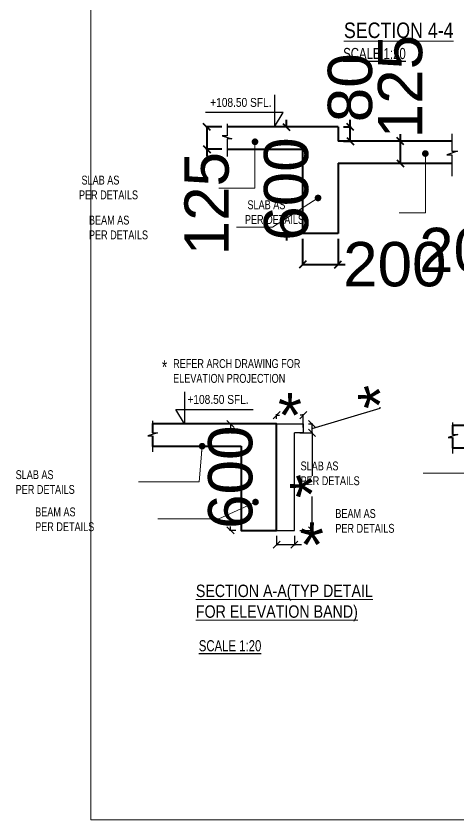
# Model space of a CAD drawing. Header units: millimetres. Extents: x -29 to 37328, y -5 to 79129.
# Drawn here: x 11172 to 13664, y 6051 to 10582 of the extents above; entities that cross this region are included whole.
import ezdxf

# ---------------------------------------------------------------- set-up
doc = ezdxf.new("R2010")
doc.units = ezdxf.units.MM
for name, color, linetype in [('BAND DETAILS', 2, 'Continuous'), ('HAT', 8, 'Continuous'), ('S - HATCH', 8, 'Continuous'), ('S - TXT-1', 6, 'Continuous'), ('TEMP', 8, 'Continuous'), ('TEXT', 7, 'Continuous')]:
    doc.layers.add(name, color=color, linetype=linetype)
for name, color, linetype, lineweight in [('S - COL', 5, 'Continuous', 40), ('S - DIM', 253, 'Continuous', 13), ('S - SEC CUT', 5, 'Continuous', 13), ('S - SEC CUT TXT', 1, 'Continuous', 13), ('STR-Stair', 1, 'Continuous', 13)]:
    doc.layers.add(name, color=color, linetype=linetype, lineweight=lineweight)
doc.styles.add('SD', font='ARIALNB.TTF')
doc.styles.add('SED', font='ARIALN.TTF', dxfattribs={"height": 50})
doc.styles.add('SOBHA', font='arial.ttf')
doc.styles.add('sobha.sed', font='swisscl.ttf')
doc.dimstyles.new('S--20', dxfattribs={"dimscale": 20, "dimtxt": 12.5, "dimasz": 2, "dimexe": 0.25, "dimexo": 1.5, "dimgap": 0.1, "dimtad": 0, "dimdec": 0, "dimrnd": 0.0005, "dimzin": 0, "dimdsep": 46, "dimtxsty": 'SOBHA', "dimblk": 'OBLIQUE', "dimcen": 0.09, "dimclrd": 8, "dimclre": 8, "dimclrt": 4, "dimadec": 0, "dimazin": 0, "dimtfac": 1, "dimtdec": 0, "dimtofl": 0, "dimtmove": 0, "dimatfit": 3, "dimfxl": 0.18, "dimtolj": 1, "dimtzin": 0, "dimlwd": -1, "dimlwe": -1, "dimarcsym": 0})
doc.dimstyles.new('S-25', dxfattribs={"dimscale": 25, "dimtxt": 2.5, "dimasz": 1.5, "dimexe": 0.25, "dimexo": 0.5, "dimgap": 0.1, "dimtad": 0, "dimdec": 0, "dimrnd": 0.0005, "dimzin": 0, "dimdsep": 46, "dimtxsty": 'SOBHA', "dimblk": 'OBLIQUE', "dimcen": 0.09, "dimclrd": 8, "dimclre": 8, "dimclrt": 6, "dimadec": 0, "dimazin": 0, "dimtfac": 1, "dimtdec": 0, "dimtofl": 0, "dimtmove": 0, "dimatfit": 3, "dimfxl": 0.18, "dimtolj": 1, "dimtzin": 0, "dimlwd": -1, "dimlwe": -1, "dimarcsym": 0})

# ---------------------------------------------------------------- blocks, each defined once
blk = doc.blocks.new('_Oblique')
at = {"color": 0, "linetype": 'ByBlock', "lineweight": -2}
blk.add_line((-0.5, -0.5), (0.5, 0.5), dxfattribs=at)
blk = doc.blocks.new('*D275')
at = {"layer": 'Defpoints', "color": 0, "transparency": 16777216}
for p in [(12788.1, 9357), (12988.1, 9357), (12988.1, 9182)]:
    blk.add_point(p, dxfattribs=at)
at = {"layer": 'S - COL', "color": 8, "transparency": 16777216}
for p, q in [((12788.1, 9327), (12788.1, 9177)), ((12988.1, 9327), (12988.1, 9177)), ((12788.1, 9182), (12988.1, 9182)), ((12988.1, 9182), (13028.1, 9182))]:
    blk.add_line(p, q, dxfattribs=at)
at = {"layer": 'S - COL', "color": 8, "transparency": 16777216, "xscale": 40, "yscale": 40, "zscale": 40, "rotation": 180}
blk.add_blockref('_Oblique', (12788.1, 9182), dxfattribs=at)
at = {"layer": 'S - COL', "color": 8, "transparency": 16777216, "xscale": 40, "yscale": 40, "zscale": 40}
blk.add_blockref('_Oblique', (12988.1, 9182), dxfattribs=at)
at = {"layer": 'S - COL', "color": 4, "transparency": 16777216, "insert": (13308, 9182), "char_height": 250, "attachment_point": 5, "style": 'SOBHA'}
blk.add_mtext('\\A1;200', dxfattribs=at)
blk = doc.blocks.new('*D276')
at = {"layer": 'Defpoints', "color": 0, "transparency": 16777216}
for p in [(12362.4, 9957), (12248.1, 9832), (12362.4, 9832)]:
    blk.add_point(p, dxfattribs=at)
at = {"layer": 'S - COL', "color": 8, "transparency": 16777216}
for p, q in [((12332.4, 9957), (12243.1, 9957)), ((12248.1, 9957), (12248.1, 9832)), ((12332.4, 9832), (12243.1, 9832)), ((12248.1, 9832), (12248.1, 9792))]:
    blk.add_line(p, q, dxfattribs=at)
at = {"layer": 'S - COL', "color": 8, "transparency": 16777216, "xscale": 40, "yscale": 40, "zscale": 40}
for p, rotation in [((12248.1, 9957), 90), ((12248.1, 9832), 270)]:
    blk.add_blockref('_Oblique', p, dxfattribs=dict(at, rotation=rotation))
at = {"layer": 'S - COL', "color": 4, "transparency": 16777216, "insert": (12248.1, 9524.7), "char_height": 250, "attachment_point": 5, "rotation": 90, "style": 'SOBHA'}
blk.add_mtext('\\A1;125', dxfattribs=at)
blk = doc.blocks.new('*D277')
at = {"layer": 'Defpoints', "color": 0, "transparency": 16777216}
for p in [(12988.1, 9957), (13056.6, 9957), (12988.1, 9877)]:
    blk.add_point(p, dxfattribs=at)
at = {"layer": 'S - COL', "color": 8, "transparency": 16777216}
for p, q in [((13056.6, 9957), (13056.6, 9997)), ((13018.1, 9957), (13061.6, 9957)), ((13056.6, 9877), (13056.6, 9957)), ((13018.1, 9877), (13061.6, 9877))]:
    blk.add_line(p, q, dxfattribs=at)
at = {"layer": 'S - COL', "color": 8, "transparency": 16777216, "xscale": 40, "yscale": 40, "zscale": 40}
for p, rotation in [((13056.6, 9957), 90), ((13056.6, 9877), 270)]:
    blk.add_blockref('_Oblique', p, dxfattribs=dict(at, rotation=rotation))
at = {"layer": 'S - COL', "color": 4, "transparency": 16777216, "insert": (13056.6, 10177.8), "char_height": 250, "attachment_point": 5, "rotation": 90, "style": 'SOBHA'}
blk.add_mtext('\\A1;80', dxfattribs=at)
blk = doc.blocks.new('*D278')
at = {"layer": 'Defpoints', "color": 0, "transparency": 16777216}
for p in [(12766.6, 9957), (12696.3, 9357), (12788.1, 9357)]:
    blk.add_point(p, dxfattribs=at)
at = {"layer": 'S - COL', "color": 8, "transparency": 16777216}
for p, q in [((12696.3, 9957), (12696.3, 9997)), ((12736.6, 9957), (12691.3, 9957)), ((12758.1, 9357), (12691.3, 9357)), ((12696.3, 9357), (12696.3, 9317))]:
    blk.add_line(p, q, dxfattribs=at)
at = {"layer": 'S - COL', "color": 8, "transparency": 16777216, "xscale": 40, "yscale": 40, "zscale": 40}
for p, rotation in [((12696.3, 9957), 270), ((12696.3, 9357), 90)]:
    blk.add_blockref('_Oblique', p, dxfattribs=dict(at, rotation=rotation))
at = {"layer": 'S - COL', "color": 4, "transparency": 16777216, "insert": (12696.3, 9607), "char_height": 250, "attachment_point": 5, "rotation": 90, "style": 'SOBHA'}
blk.add_mtext('\\A1;600', dxfattribs=at)
blk = doc.blocks.new('*D279')
at = {"layer": 'Defpoints', "color": 0, "transparency": 16777216}
for p in [(14056.3, 9357), (14256.3, 9357), (14056.3, 9262)]:
    blk.add_point(p, dxfattribs=at)
at = {"layer": 'S - COL', "color": 8, "transparency": 16777216}
for p, q in [((14056.3, 9327), (14056.3, 9257)), ((14256.3, 9327), (14256.3, 9257)), ((14056.3, 9262), (14016.3, 9262)), ((14256.3, 9262), (14056.3, 9262))]:
    blk.add_line(p, q, dxfattribs=at)
at = {"layer": 'S - COL', "color": 8, "transparency": 16777216, "xscale": 40, "yscale": 40, "zscale": 40, "rotation": 180}
blk.add_blockref('_Oblique', (14056.3, 9262), dxfattribs=at)
at = {"layer": 'S - COL', "color": 8, "transparency": 16777216, "xscale": 40, "yscale": 40, "zscale": 40}
blk.add_blockref('_Oblique', (14256.3, 9262), dxfattribs=at)
at = {"layer": 'S - COL', "color": 4, "transparency": 16777216, "insert": (13736.5, 9262), "char_height": 250, "attachment_point": 5, "style": 'SOBHA'}
blk.add_mtext('\\A1;200', dxfattribs=at)
blk = doc.blocks.new('*D283')
at = {"layer": 'Defpoints', "color": 0, "transparency": 16777216}
for p in [(13311.5, 9877, -0.2), (13339.3, 9877), (13311.5, 9752, -0.2)]:
    blk.add_point(p, dxfattribs=at)
at = {"layer": 'S - COL', "color": 8, "transparency": 16777216}
for p, q in [((13339.3, 9877), (13339.3, 9917)), ((13339.3, 9752), (13339.3, 9877)), ((13341.5, 9877), (13344.3, 9877)), ((13341.5, 9752), (13344.3, 9752))]:
    blk.add_line(p, q, dxfattribs=at)
at = {"layer": 'S - COL', "color": 8, "transparency": 16777216, "xscale": 40, "yscale": 40, "zscale": 40}
for p, rotation in [((13339.3, 9877), 90), ((13339.3, 9752), 270)]:
    blk.add_blockref('_Oblique', p, dxfattribs=dict(at, rotation=rotation))
at = {"layer": 'S - COL', "color": 4, "transparency": 16777216, "insert": (13339.3, 10184.4), "char_height": 250, "attachment_point": 5, "rotation": 90, "style": 'SOBHA'}
blk.add_mtext('\\A1;125', dxfattribs=at)
blk = doc.blocks.new('*D372')
at = {"layer": 'BAND DETAILS', "color": 8, "transparency": 16777216}
for p, q in [((12641.5, 7652.8), (12641.5, 7597.8)), ((12741.5, 7652.8), (12741.5, 7597.8)), ((12641.5, 7602.8), (12741.5, 7602.8)), ((12741.5, 7602.8), (12781.5, 7602.8))]:
    blk.add_line(p, q, dxfattribs=at)
at = {"layer": 'Defpoints', "color": 0, "linetype": 'ByBlock', "transparency": 16777216}
for p in [(12641.5, 7682.8), (12741.5, 7682.8), (12741.5, 7602.8)]:
    blk.add_point(p, dxfattribs=at)
at = {"layer": 'BAND DETAILS', "color": 8, "linetype": 'ByBlock', "transparency": 16777216, "xscale": 40, "yscale": 40, "zscale": 40, "rotation": 180}
blk.add_blockref('_Oblique', (12641.5, 7602.8), dxfattribs=at)
at = {"layer": 'BAND DETAILS', "color": 8, "linetype": 'ByBlock', "transparency": 16777216, "xscale": 40, "yscale": 40, "zscale": 40}
blk.add_blockref('_Oblique', (12741.5, 7602.8), dxfattribs=at)
at = {"layer": 'BAND DETAILS', "color": 4, "linetype": 'ByBlock', "transparency": 16777216, "insert": (12839.9, 7602.8), "char_height": 250, "attachment_point": 5, "style": 'SOBHA'}
blk.add_mtext('\\A1;*', dxfattribs=at)
blk = doc.blocks.new('*D373')
at = {"layer": 'BAND DETAILS', "color": 8, "transparency": 16777216}
for p, q in [((12771.5, 8232.8), (12846.5, 8232.8)), ((12841.5, 8232.8), (12841.5, 7991.2)), ((12841.5, 7682.8), (12841.5, 7874.5)), ((12771.5, 7682.8), (12846.5, 7682.8))]:
    blk.add_line(p, q, dxfattribs=at)
at = {"layer": 'Defpoints', "color": 0, "linetype": 'ByBlock', "transparency": 16777216}
for p in [(12741.5, 8232.8), (12841.5, 8232.8), (12741.5, 7682.8)]:
    blk.add_point(p, dxfattribs=at)
at = {"layer": 'BAND DETAILS', "color": 8, "linetype": 'ByBlock', "transparency": 16777216, "xscale": 40, "yscale": 40, "zscale": 40}
for p, rotation in [((12841.5, 8232.8), 90), ((12841.5, 7682.8), 270)]:
    blk.add_blockref('_Oblique', p, dxfattribs=dict(at, rotation=rotation))
at = {"layer": 'BAND DETAILS', "color": 4, "linetype": 'ByBlock', "transparency": 16777216, "insert": (12841.5, 7932.8), "char_height": 250, "attachment_point": 5, "rotation": 90, "style": 'SOBHA'}
blk.add_mtext('\\A1;*', dxfattribs=at)
blk = doc.blocks.new('*D374')
at = {"layer": 'BAND DETAILS', "color": 8, "transparency": 16777216}
for p, q in [((12641.5, 8312.8), (12641.5, 8337.8)), ((12791.5, 8262.8), (12791.5, 8337.8)), ((12641.5, 8332.8), (12658.2, 8332.8)), ((12791.5, 8332.8), (12774.9, 8332.8))]:
    blk.add_line(p, q, dxfattribs=at)
at = {"layer": 'Defpoints', "color": 0, "linetype": 'ByBlock', "transparency": 16777216}
for p in [(12641.5, 8332.8), (12641.5, 8282.8), (12791.5, 8232.8)]:
    blk.add_point(p, dxfattribs=at)
at = {"layer": 'BAND DETAILS', "color": 8, "linetype": 'ByBlock', "transparency": 16777216, "xscale": 40, "yscale": 40, "zscale": 40, "rotation": 180}
blk.add_blockref('_Oblique', (12641.5, 8332.8), dxfattribs=at)
at = {"layer": 'BAND DETAILS', "color": 8, "linetype": 'ByBlock', "transparency": 16777216, "xscale": 40, "yscale": 40, "zscale": 40}
blk.add_blockref('_Oblique', (12791.5, 8332.8), dxfattribs=at)
at = {"layer": 'BAND DETAILS', "color": 4, "linetype": 'ByBlock', "transparency": 16777216, "insert": (12716.5, 8332.8), "char_height": 250, "attachment_point": 5, "style": 'SOBHA'}
blk.add_mtext('\\A1;*', dxfattribs=at)
blk = doc.blocks.new('*D375')
at = {"layer": 'BAND DETAILS', "color": 8, "transparency": 16777216}
for p, q in [((12411.5, 8282.8), (12376.5, 8282.8)), ((12381.5, 8282.8), (12381.5, 8261.3)), ((12381.5, 7682.8), (12381.5, 7704.4)), ((12411.5, 7682.8), (12376.5, 7682.8))]:
    blk.add_line(p, q, dxfattribs=at)
at = {"layer": 'Defpoints', "color": 0, "linetype": 'ByBlock', "transparency": 16777216}
for p in [(12381.5, 8282.8), (12441.5, 8282.8), (12441.5, 7682.8)]:
    blk.add_point(p, dxfattribs=at)
at = {"layer": 'BAND DETAILS', "color": 8, "linetype": 'ByBlock', "transparency": 16777216, "xscale": 40, "yscale": 40, "zscale": 40}
for p, rotation in [((12381.5, 8282.8), 90), ((12381.5, 7682.8), 270)]:
    blk.add_blockref('_Oblique', p, dxfattribs=dict(at, rotation=rotation))
at = {"layer": 'BAND DETAILS', "color": 4, "linetype": 'ByBlock', "transparency": 16777216, "insert": (12381.5, 7982.8), "char_height": 250, "attachment_point": 5, "rotation": 90, "style": 'SOBHA'}
blk.add_mtext('\\A1;600', dxfattribs=at)
blk = doc.blocks.new('*D376')
at = {"layer": 'BAND DETAILS', "color": 8, "transparency": 16777216}
for p, q in [((12841.5, 8257.8), (13224.5, 8372.7)), ((13224.5, 8372.7), (13224.5, 8376.7)), ((12821.5, 8282.8), (12846.5, 8282.8)), ((12841.5, 8232.8), (12841.5, 8282.8)), ((12771.5, 8232.8), (12846.5, 8232.8))]:
    blk.add_line(p, q, dxfattribs=at)
at = {"layer": 'Defpoints', "color": 0, "linetype": 'ByBlock', "transparency": 16777216}
for p in [(12791.5, 8282.8, -0.4), (12841.5, 8282.8), (12741.5, 8232.8, -0.4)]:
    blk.add_point(p, dxfattribs=at)
at = {"layer": 'BAND DETAILS', "color": 8, "linetype": 'ByBlock', "transparency": 16777216, "xscale": 40, "yscale": 40, "zscale": 40}
for p, rotation in [((12841.5, 8282.8), 90), ((12841.5, 8232.8), 270)]:
    blk.add_blockref('_Oblique', p, dxfattribs=dict(at, rotation=rotation))
at = {"layer": 'BAND DETAILS', "color": 4, "linetype": 'ByBlock', "transparency": 16777216, "insert": (13224.5, 8435.1), "char_height": 250, "attachment_point": 5, "rotation": 90, "style": 'SOBHA'}
blk.add_mtext('\\A1;*', dxfattribs=at)

msp = doc.modelspace()

# ---------------------------------------------------------------- linework, layer by layer
at = {"layer": 'BAND DETAILS', "linetype": 'ByBlock', "elevation": -0.4}
for points in [[(12641.5, 8232.8), (12641.5, 8282.8), (12791.5, 8282.8), (12791.5, 8232.8), (12741.5, 8232.8)], [(12641.5, 8232.8), (12641.5, 7682.8), (12741.5, 7682.8), (12741.5, 8232.8)]]:
    msp.add_lwpolyline(points, dxfattribs=at)
at = {"layer": 'HAT'}
for p, q in [((13629.4, 9917.8, 0.1), (13629.4, 9820.2, 0.1)), ((13661.3, 9820.2, 0.1), (13600.7, 9799.5, 0.1)), ((13600.7, 9799.5, 0.1), (13629.4, 9799.5, 0.1)), ((13629.4, 9799.5, 0.1), (13629.3, 9679, 0.1)), ((13629.4, 9820.2, 0.1), (13661.3, 9820.2, 0.1))]:
    msp.add_line(p, q, dxfattribs=at)
at = {"layer": 'S - COL', "linetype": 'ByBlock'}
for p, q in [((12788.1, 9957, 0.2), (12362.4, 9957, 0.2)), ((12988.1, 9957, 0.2), (12788.1, 9957, 0.2)), ((13629.4, 9877, 0.1), (12988.1, 9877, 0.2)), ((12988.1, 9357, 0.2), (12788.1, 9357, 0.2))]:
    msp.add_line(p, q, dxfattribs=at)
at = {"layer": 'S - COL'}
for p, q in [((12988.1, 9957, 0.2), (12988.1, 9877, 0.2)), ((12362.4, 9832, 0.2), (12788.1, 9832, 0.2)), ((12788.1, 9832, 0.2), (12788.1, 9357, 0.2)), ((12988.1, 9752, 0.2), (12988.1, 9357, 0.2)), ((12988.1, 9752, 0.2), (13629.4, 9752, 0.1))]:
    msp.add_line(p, q, dxfattribs=at)
at = {"layer": 'S - COL', "elevation": -0.4}
for points in [[(12441.5, 8282.8), (11941.5, 8282.8), (11941.5, 8233.3)], [(12441.5, 8157.8), (12441.5, 7682.8), (12641.5, 7682.8), (12641.5, 8282.8), (12441.5, 8282.8)], [(11941.5, 8216), (11941.5, 8157.8), (12441.5, 8157.8)]]:
    msp.add_lwpolyline(points, dxfattribs=at)
at = {"layer": 'S - COL'}
for points in [[(14134.1, 8273.6), (13634.1, 8273.6), (13634.1, 8224)], [(13634.1, 8206.7), (13634.1, 8148.6), (14134.1, 8148.6)]]:
    msp.add_lwpolyline(points, dxfattribs=at)
at = {"layer": 'S - HATCH'}
for p, q in [((12362.4, 9975.5, 0.2), (12362.4, 9907.5, 0.2)), ((12362.4, 9907.5, 0.2), (12333.5, 9907.5, 0.2)), ((12333.5, 9907.5, 0.2), (12388.6, 9890.2, 0.2)), ((12362.4, 9890.2, 0.2), (12362.4, 9790.9, 0.2)), ((12388.6, 9890.2, 0.2), (12362.4, 9890.2, 0.2))]:
    msp.add_line(p, q, dxfattribs=at)
at = {"layer": 'S - HATCH', "elevation": -0.4}
msp.add_lwpolyline([(11941.5, 8301.3), (11941.5, 8233.3), (11970.5, 8233.3), (11915.3, 8216), (11941.5, 8216), (11941.5, 8126.7)], dxfattribs=at)
at = {"layer": 'S - HATCH'}
msp.add_lwpolyline([(13634.1, 8292), (13634.1, 8224), (13663.1, 8224), (13607.9, 8206.7), (13634.1, 8206.7), (13634.1, 8117.4)], dxfattribs=at)
at = {"layer": 'STR-Stair', "linetype": 'ByBlock'}
msp.add_lwpolyline([(11592.9, 14886), (20923.5, 14886), (20923.5, 6051.2), (11592.9, 6051.2)], close=True, dxfattribs=at)
at = {"layer": 'TEMP'}
for points, elevation in [([(12629.3, 10138.3), (12629.3, 9957), (12678.3, 10038.2), (12241.2, 10038.2)], 0.2), ([(12121.5, 8464.1), (12121.5, 8282.8), (12072.5, 8364), (12509.6, 8364)], -0.4)]:
    msp.add_lwpolyline(points, dxfattribs=dict(at, elevation=elevation))

# ---------------------------------------------------------------- texts
at = {"layer": 'S - SEC CUT', "color": 4, "char_height": 50, "width": 408.126, "style": 'SED'}
for insert, attachment_point in [((12612.5, 10120.4, 0.2), 3), ((12138.4, 8446.2, -0.4), 1)]:
    msp.add_mtext('+108.50 SFL.', dxfattribs=dict(at, insert=insert, attachment_point=attachment_point))
at = {"layer": 'S - SEC CUT TXT', "color": 1, "linetype": 'ByBlock', "attachment_point": 1, "rotation": 0.0107}
for s, insert, char_height, width, style in [('{\\fArial Narrow|b0|i0|c0|p34;\\LSECTION 4-4}', (13020.8, 10545.6), 87.5, 637.693, 'SD'), ('\\pxql;{\\LSECTION A-A(TYP DETAIL FOR ELEVATION BAND)}', (12186.1, 7377.3), 70, 1138.401, 'SED')]:
    msp.add_mtext(s, dxfattribs=dict(at, insert=insert, char_height=char_height, width=width, style=style))
at = {"layer": 'S - TXT-1', "attachment_point": 9, "style": 'sobha.sed'}
for s, insert, char_height, width in [('\\pxqj; SLAB AS\\PPER DETAILS', (12498.6, 9548.4, 0.2), 50, 971.801), ('\\pxqj; SLAB AS\\PPER DETAILS', (13464.5, 9409.4, 0.2), 50, 1001.801), ('\\pxqj;BEAM AS\\PPER DETAILS', (12584.9, 9322.9, 0.2), 50, 1001.801), ('\\pxql;*', (12056.7, 8566.2, -0.4), 75, 62.077), ('\\pxql;\\PREFER ARCH DRAWING FOR ELEVATION PROJECTION', (13059.8, 8514.2, -0.4), 50, 1001.801), ('\\pxqj;SLAB AS\\PPER DETAILS', (13778.3, 7937.3, 0.4), 50, 1001.801), ('\\pxqj;SLAB AS\\PPER DETAILS', (12171.7, 7888.1), 50, 1001.801), ('\\pxqj;BEAM AS\\PPER DETAILS', (12281.7, 7678.1), 50, 1001.801), ('\\pxqj;BEAM AS\\PPER DETAILS', (13974.3, 7668.9, 0.4), 50, 1001.801)]:
    msp.add_mtext(s, dxfattribs=dict(at, insert=insert, char_height=char_height, width=width))
at = {"layer": 'TEXT', "char_height": 62.5, "attachment_point": 9, "style": 'sobha.sed'}
for insert, width in [((14822.4, 10338.9), 1805.445), ((12634.6, 7000.8), 431.996)]:
    msp.add_mtext('\\pxql;{\\LSCALE 1:20}', dxfattribs=dict(at, insert=insert, width=width))

# ---------------------------------------------------------------- dimensions: what is measured, and where the dimension line sits
at = {"layer": 'BAND DETAILS', "linetype": 'ByBlock'}
for base, p1, p2, picture, middle in [((12641.5, 8332.8, -0.4), (12791.5, 8232.8, -0.4), (12641.5, 8282.8, -0.4), '*D374', (12716.5, 8332.8, -0.4)), ((12741.5, 7602.8, -0.4), (12641.5, 7682.8, -0.4), (12741.5, 7682.8, -0.4), '*D372', (12839.9, 7602.8, -0.4))]:
    dim = msp.add_linear_dim(base=base, p1=p1, p2=p2, text='*', dimstyle='S--20', dxfattribs=at)
    dim.commit()
    dim.dimension.update_dxf_attribs({"geometry": picture, "text_midpoint": middle})
dim = msp.add_linear_dim(base=(12841.5, 8282.8), p1=(12741.5, 8232.8, -0.4), p2=(12791.5, 8282.8, -0.4), angle=90, text='*', dimstyle='S--20', override={"dimtmove": 1}, dxfattribs=at)
dim.commit()
dim.dimension.update_dxf_attribs({"geometry": '*D376', "text_midpoint": (13224.5, 8378.7)})
dim = msp.add_linear_dim(base=(12381.5, 8282.8, -0.4), p1=(12441.5, 7682.8, -0.4), p2=(12441.5, 8282.8, -0.4), angle=90, dimstyle='S--20', dxfattribs=at)
dim.commit()
dim.dimension.update_dxf_attribs({"geometry": '*D375', "text_midpoint": (12381.5, 7982.8, -0.4)})
dim = msp.add_linear_dim(base=(12841.5, 8232.8, -0.4), p1=(12741.5, 7682.8, -0.4), p2=(12741.5, 8232.8, -0.4), angle=90, text='*', dimstyle='S--20', dxfattribs=at)
dim.commit()
dim.dimension.update_dxf_attribs({"geometry": '*D373', "text_midpoint": (12841.5, 7932.8, -0.4), "dimtype": 160})
at = {"layer": 'S - COL'}
for base, p1, p2, angle, picture, middle in [((13339.3, 9877, 0.2), (13311.5, 9752), (13311.5, 9877), 90, '*D283', (13339.3, 10184.4, 0.2)), ((12248.1, 9832, 0.2), (12362.4, 9957, 0.2), (12362.4, 9832, 0.2), 90, '*D276', (12248.1, 9524.7, 0.2)), ((14056.3, 9262), (14256.3, 9357), (14056.3, 9357), 180, '*D279', (13736.5, 9262))]:
    dim = msp.add_linear_dim(base=base, p1=p1, p2=p2, angle=angle, dimstyle='S--20', dxfattribs=at)
    dim.commit()
    dim.dimension.update_dxf_attribs({"geometry": picture, "text_midpoint": middle})
for base, p1, p2, picture, middle in [((13056.6, 9957, 0.2), (12988.1, 9877, 0.2), (12988.1, 9957, 0.2), '*D277', (13056.6, 10177.8, 0.2)), ((12696.3, 9357, 0.2), (12766.6, 9957, 0.2), (12788.1, 9357, 0.2), '*D278', (12696.3, 9607, 0.2))]:
    dim = msp.add_linear_dim(base=base, p1=p1, p2=p2, angle=90, dimstyle='S--20', dxfattribs=at)
    dim.commit()
    dim.dimension.update_dxf_attribs({"geometry": picture, "text_midpoint": middle, "dimtype": 160})
dim = msp.add_linear_dim(base=(12988.1, 9182, 0.2), p1=(12788.1, 9357, 0.2), p2=(12988.1, 9357, 0.2), dimstyle='S--20', dxfattribs=at)
dim.commit()
dim.dimension.update_dxf_attribs({"geometry": '*D275', "text_midpoint": (13308, 9182, 0.2)})

# ---------------------------------------------------------------- leaders
at = {"layer": 'S - DIM'}
for points in [[(12519.4, 9873.5, 0.2), (12519.4, 9611.6, 0.2), (12316, 9611.6, 0.2)], [(13480.1, 9807, 0.2), (13480.1, 9472.5, 0.2), (13331.6, 9472.5, 0.2)], [(12875, 9556.8, 0.2), (12618.5, 9391.6, 0.2), (12415.1, 9391.6, 0.2)], [(13828.2, 8207, 0.4), (13812, 8006.4, 0.4), (13468.6, 8006.4, 0.4)], [(12221.5, 8157.8), (12205.3, 7957.3), (11861.9, 7957.3)], [(12522.4, 7842.8), (12315.3, 7747.3), (11971.9, 7747.3)]]:
    msp.add_leader(points, dimstyle='S-25', override={"dimldrblk": 'Dot'}, dxfattribs=at)

doc.saveas('drawing.dxf')
